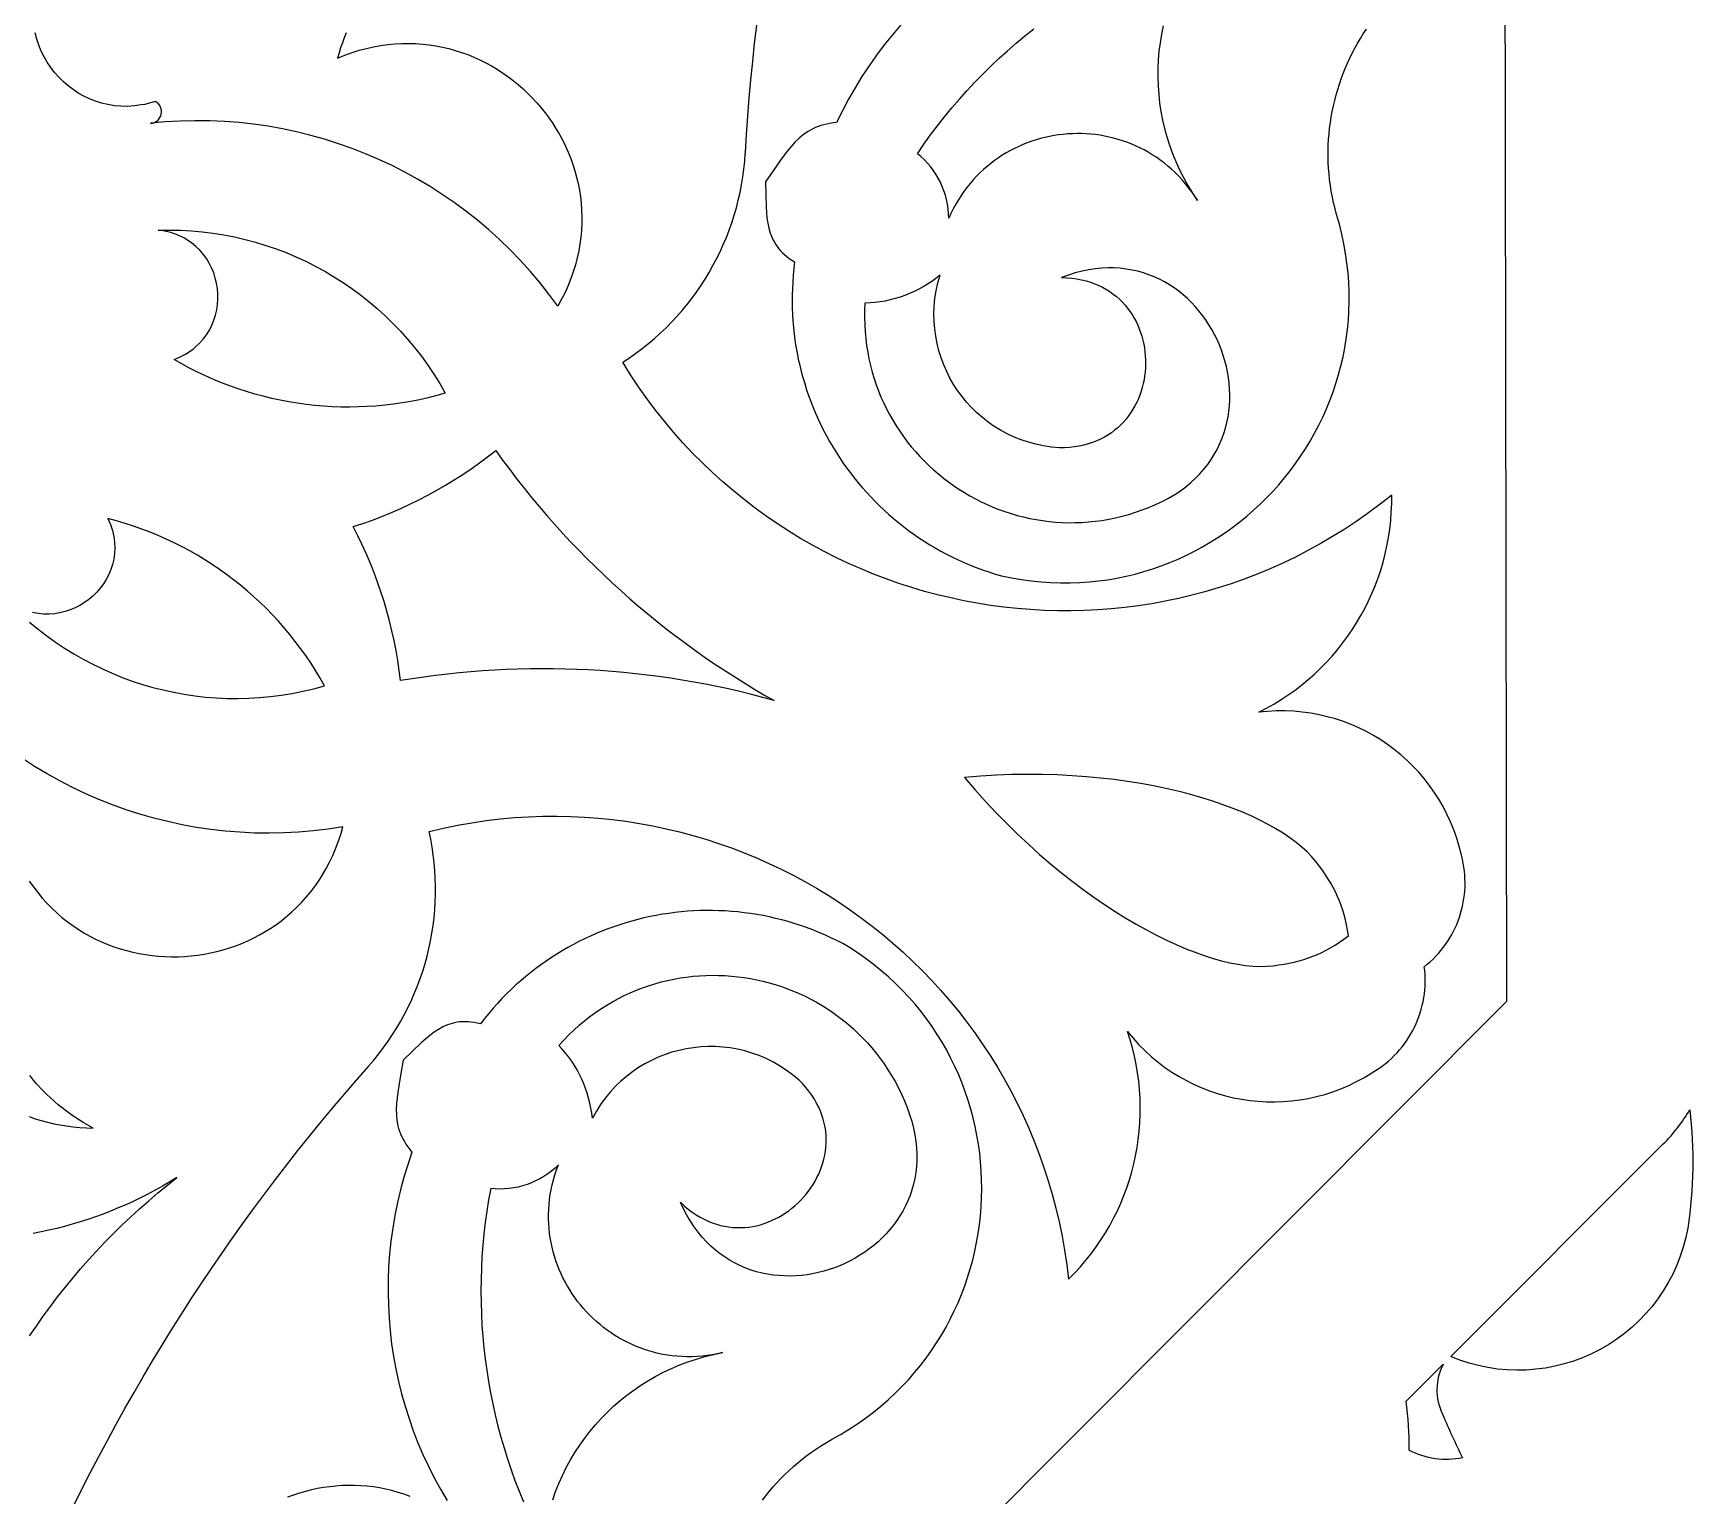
# Model space of a CAD drawing. Extents: x -625 to 625, y -425 to 425.
# Drawn here: x 48.3 to 144.6, y -83.8 to 1 of the extents above; entities that cross this region are included whole.
import ezdxf

# ---------------------------------------------------------------- set-up
doc = ezdxf.new("R2010")
doc.units = 0
doc.header["$MEASUREMENT"] = 0
doc.layers.add('LAYER_1', color=18, linetype='CONTINUOUS')

msp = doc.modelspace()

# ---------------------------------------------------------------- linework, layer by layer
at = {"layer": 'LAYER_1'}
for points in [[(133.706, 6.615), (133.81, -55.14), (90.229, -98.84)], [(66.485, 1.048), (66.372, 0.765), (66.266, 0.478), (66.166, 0.187), (66.074, -0.109), (65.989, -0.408), (66.408, -0.239), (66.827, -0.09), (67.245, 0.041), (67.661, 0.152), (68.076, 0.245), (68.489, 0.319), (68.9, 0.376), (69.308, 0.415), (69.713, 0.437), (70.116, 0.443), (70.514, 0.432), (70.909, 0.404), (71.3, 0.361), (71.687, 0.303), (72.069, 0.229), (72.446, 0.14), (72.817, 0.038), (73.184, -0.079), (73.544, -0.21), (73.898, -0.354), (74.245, -0.512), (74.586, -0.681), (74.92, -0.864), (75.246, -1.058), (75.565, -1.264), (75.876, -1.482), (76.178, -1.71), (76.472, -1.949), (76.757, -2.199), (77.033, -2.458), (77.299, -2.727), (77.555, -3.006), (77.801, -3.293), (78.037, -3.589), (78.262, -3.894), (78.477, -4.206), (78.679, -4.526), (78.871, -4.853), (79.05, -5.187), (79.217, -5.528), (79.371, -5.875), (79.513, -6.228), (79.642, -6.587), (79.757, -6.95), (79.858, -7.319), (79.945, -7.692), (80.018, -8.069), (80.077, -8.451), (80.12, -8.835), (80.148, -9.223), (80.161, -9.614), (80.157, -10.007), (80.138, -10.403), (80.102, -10.8), (80.049, -11.199), (79.98, -11.599), (79.892, -12), (79.788, -12.401), (79.665, -12.802), (79.524, -13.203), (79.364, -13.603), (79.186, -14.003), (78.988, -14.401), (78.77, -14.798), (78.255, -14.101), (77.719, -13.425), (77.162, -12.769), (76.586, -12.135), (75.991, -11.523), (75.378, -10.932), (74.748, -10.364), (74.1, -9.818), (73.436, -9.295), (72.757, -8.794), (72.062, -8.318), (71.354, -7.864), (70.631, -7.435), (69.895, -7.03), (69.147, -6.649), (68.386, -6.293), (67.615, -5.962), (66.833, -5.656), (66.041, -5.376), (65.24, -5.122), (64.43, -4.894), (63.612, -4.692), (62.786, -4.517), (61.954, -4.369), (61.116, -4.249), (60.272, -4.156), (59.423, -4.091), (58.57, -4.054), (57.714, -4.045), (56.854, -4.065), (55.993, -4.114), (55.129, -4.193), (55.253, -4.178), (55.365, -4.145), (55.464, -4.094), (55.551, -4.029), (55.624, -3.952), (55.683, -3.865), (55.728, -3.77), (55.758, -3.669), (55.773, -3.565), (55.772, -3.459), (55.755, -3.355), (55.72, -3.255), (55.669, -3.159), (55.599, -3.072), (55.512, -2.995), (55.405, -2.93), (55.203, -2.993), (55.001, -3.047), (54.799, -3.094), (54.599, -3.132), (54.201, -3.186), (53.807, -3.21), (53.419, -3.204), (53.038, -3.171), (52.665, -3.11), (52.3, -3.023), (51.945, -2.911), (51.6, -2.775), (51.268, -2.617), (50.947, -2.436), (50.641, -2.235), (50.349, -2.014), (50.073, -1.774), (49.813, -1.517), (49.571, -1.243), (49.347, -0.953), (49.143, -0.649), (48.96, -0.331), (48.798, -0.001), (48.659, 0.34), (48.543, 0.692), (48.452, 1.053)], [(50.687, -84.377), (51.16, -83.426), (51.642, -82.48), (52.132, -81.539), (52.631, -80.602), (53.139, -79.67), (53.655, -78.743), (54.179, -77.822), (54.712, -76.905), (55.253, -75.993), (55.803, -75.086), (56.361, -74.185), (56.927, -73.288), (57.501, -72.397), (58.084, -71.511), (58.675, -70.631), (59.274, -69.756), (59.881, -68.887), (60.496, -68.023), (61.119, -67.165), (61.75, -66.312), (62.389, -65.466), (63.036, -64.625), (63.691, -63.79), (64.353, -62.96), (65.024, -62.137), (65.702, -61.32), (66.388, -60.509), (67.082, -59.704), (67.783, -58.905), (67.789, -58.892), (68.092, -58.54), (68.383, -58.18), (68.662, -57.813), (68.929, -57.439), (69.184, -57.058), (69.428, -56.67), (69.659, -56.277), (69.878, -55.877), (70.085, -55.472), (70.279, -55.062), (70.461, -54.646), (70.631, -54.226), (70.788, -53.801), (70.933, -53.372), (71.065, -52.939), (71.184, -52.503), (71.29, -52.063), (71.384, -51.621), (71.465, -51.175), (71.532, -50.728), (71.586, -50.278), (71.628, -49.826), (71.655, -49.373), (71.67, -48.918), (71.671, -48.462), (71.659, -48.006), (71.633, -47.549), (71.594, -47.092), (71.54, -46.636), (71.473, -46.18), (71.392, -45.724), (71.298, -45.27), (72.126, -45.078), (72.955, -44.91), (73.782, -44.767), (74.608, -44.646), (75.432, -44.549), (76.254, -44.475), (77.073, -44.424), (77.89, -44.396), (78.704, -44.389), (79.514, -44.405), (80.32, -44.443), (81.123, -44.502), (81.92, -44.583), (82.713, -44.684), (83.501, -44.807), (84.283, -44.95), (85.059, -45.114), (85.829, -45.297), (86.592, -45.501), (87.348, -45.724), (88.097, -45.967), (88.838, -46.228), (89.571, -46.509), (90.296, -46.808), (91.012, -47.126), (91.719, -47.461), (92.417, -47.815), (93.105, -48.186), (93.782, -48.575), (94.45, -48.981), (95.106, -49.404), (95.751, -49.844), (96.385, -50.299), (97.007, -50.772), (97.616, -51.26), (98.213, -51.764), (98.797, -52.283), (99.368, -52.818), (99.925, -53.367), (100.468, -53.931), (100.997, -54.51), (101.511, -55.103), (102.011, -55.71), (102.494, -56.33), (102.962, -56.965), (103.414, -57.612), (103.85, -58.272), (104.269, -58.946), (104.67, -59.631), (105.055, -60.329), (105.421, -61.039), (105.769, -61.761), (106.099, -62.494), (106.41, -63.239), (106.701, -63.995), (106.973, -64.761), (107.225, -65.538), (107.457, -66.326), (107.668, -67.123), (107.858, -67.93), (108.027, -68.747), (108.174, -69.573), (108.299, -70.408), (108.402, -71.252), (108.752, -70.897), (109.088, -70.531), (109.409, -70.155), (109.715, -69.77), (110.006, -69.375), (110.281, -68.972), (110.542, -68.561), (110.787, -68.141), (111.017, -67.715), (111.232, -67.281), (111.431, -66.841), (111.614, -66.395), (111.781, -65.943), (111.933, -65.486), (112.068, -65.025), (112.187, -64.559), (112.29, -64.089), (112.377, -63.616), (112.447, -63.14), (112.501, -62.661), (112.538, -62.18), (112.558, -61.698), (112.561, -61.214), (112.548, -60.73), (112.517, -60.245), (112.469, -59.761), (112.404, -59.277), (112.321, -58.794), (112.221, -58.312), (112.104, -57.832), (111.969, -57.355), (111.815, -56.88), (112.143, -57.276), (112.485, -57.652), (112.843, -58.009), (113.213, -58.346), (113.597, -58.663), (113.993, -58.961), (114.4, -59.238), (114.817, -59.496), (115.245, -59.732), (115.681, -59.949), (116.126, -60.145), (116.578, -60.32), (117.037, -60.475), (117.502, -60.608), (117.972, -60.72), (118.446, -60.811), (118.924, -60.881), (119.405, -60.929), (119.888, -60.956), (120.372, -60.961), (120.857, -60.944), (121.342, -60.905), (121.825, -60.844), (122.307, -60.761), (122.786, -60.655), (123.262, -60.526), (123.734, -60.375), (124.2, -60.202), (124.662, -60.005), (125.116, -59.785), (125.564, -59.542), (126.003, -59.276), (126.208, -59.152), (126.406, -59.022), (126.598, -58.886), (126.783, -58.743), (126.962, -58.594), (127.134, -58.44), (127.299, -58.28), (127.457, -58.114), (127.609, -57.943), (127.753, -57.768), (127.891, -57.588), (128.022, -57.403), (128.145, -57.214), (128.261, -57.021), (128.37, -56.824), (128.472, -56.624), (128.566, -56.421), (128.653, -56.214), (128.732, -56.004), (128.803, -55.792), (128.867, -55.578), (128.923, -55.361), (128.971, -55.142), (129.011, -54.922), (129.043, -54.7), (129.067, -54.476), (129.083, -54.252), (129.091, -54.027), (129.09, -53.801), (129.081, -53.575), (129.064, -53.348), (129.038, -53.122), (129.214, -52.979), (129.384, -52.831), (129.548, -52.677), (129.705, -52.517), (129.857, -52.352), (130.002, -52.182), (130.14, -52.007), (130.272, -51.828), (130.398, -51.644), (130.516, -51.456), (130.628, -51.263), (130.732, -51.067), (130.83, -50.867), (130.92, -50.664), (131.003, -50.457), (131.078, -50.248), (131.146, -50.035), (131.207, -49.82), (131.259, -49.603), (131.304, -49.383), (131.341, -49.162), (131.369, -48.938), (131.39, -48.713), (131.402, -48.487), (131.406, -48.259), (131.401, -48.031), (131.388, -47.802), (131.366, -47.572), (131.335, -47.342), (131.296, -47.111), (131.247, -46.881), (131.19, -46.651), (131.066, -46.153), (130.919, -45.665), (130.752, -45.189), (130.564, -44.724), (130.355, -44.272), (130.127, -43.833), (129.88, -43.407), (129.615, -42.994), (129.332, -42.596), (129.032, -42.212), (128.716, -41.843), (128.384, -41.489), (128.038, -41.152), (127.676, -40.831), (127.301, -40.526), (126.913, -40.239), (126.513, -39.969), (126.1, -39.718), (125.677, -39.485), (125.243, -39.272), (124.798, -39.078), (124.345, -38.903), (123.883, -38.749), (123.413, -38.617), (122.936, -38.505), (122.451, -38.415), (121.961, -38.347), (121.466, -38.302), (120.965, -38.28), (120.46, -38.282), (119.952, -38.308), (119.441, -38.358), (119.884, -38.129), (120.317, -37.885), (120.738, -37.628), (121.149, -37.357), (121.548, -37.072), (121.935, -36.774), (122.31, -36.464), (122.674, -36.142), (123.025, -35.808), (123.363, -35.463), (123.689, -35.106), (124.001, -34.739), (124.3, -34.362), (124.586, -33.974), (124.858, -33.578), (125.116, -33.172), (125.36, -32.757), (125.589, -32.335), (125.804, -31.904), (126.004, -31.465), (126.188, -31.02), (126.357, -30.568), (126.511, -30.109), (126.649, -29.644), (126.77, -29.174), (126.875, -28.698), (126.964, -28.218), (127.035, -27.733), (127.09, -27.244), (127.127, -26.752), (127.147, -26.256), (127.149, -25.757), (126.482, -26.283), (125.804, -26.788), (125.118, -27.27), (124.423, -27.731), (123.719, -28.17), (123.007, -28.587), (122.288, -28.982), (121.562, -29.356), (120.829, -29.708), (120.089, -30.039), (119.344, -30.348), (118.594, -30.636), (117.838, -30.903), (117.078, -31.149), (116.314, -31.374), (115.546, -31.577), (114.775, -31.76), (114, -31.922), (113.224, -32.063), (112.445, -32.183), (111.664, -32.282), (110.883, -32.361), (110.1, -32.42), (109.317, -32.458), (108.535, -32.476), (107.752, -32.473), (106.971, -32.45), (106.191, -32.407), (105.412, -32.344), (104.636, -32.261), (103.863, -32.159), (103.092, -32.036), (102.325, -31.893), (101.561, -31.731), (100.802, -31.549), (100.048, -31.347), (99.298, -31.126), (98.554, -30.886), (97.816, -30.626), (97.085, -30.347), (96.36, -30.049), (95.642, -29.732), (94.932, -29.395), (94.23, -29.04), (93.537, -28.666), (92.852, -28.272), (92.177, -27.861), (91.512, -27.43), (90.856, -26.981), (90.211, -26.513), (89.578, -26.027), (88.955, -25.522), (88.345, -24.999), (87.746, -24.458), (87.161, -23.899), (86.588, -23.321), (86.029, -22.725), (85.484, -22.112), (84.953, -21.48), (84.437, -20.831), (83.937, -20.164), (83.451, -19.48), (82.982, -18.777), (82.53, -18.058), (82.917, -17.802), (83.295, -17.536), (83.664, -17.259), (84.024, -16.973), (84.374, -16.677), (84.714, -16.371), (85.045, -16.056), (85.365, -15.732), (85.675, -15.399), (85.975, -15.057), (86.264, -14.708), (86.542, -14.35), (86.81, -13.985), (87.067, -13.613), (87.312, -13.233), (87.547, -12.846), (87.77, -12.452), (87.981, -12.052), (88.181, -11.646), (88.369, -11.234), (88.545, -10.816), (88.708, -10.393), (88.86, -9.965), (88.998, -9.532), (89.125, -9.094), (89.238, -8.652), (89.339, -8.206), (89.426, -7.756), (89.5, -7.302), (89.561, -6.845), (89.609, -6.385), (89.642, -5.922), (89.647, -5.908), (89.713, -4.848), (89.788, -3.788), (89.873, -2.729), (89.968, -1.672), (90.073, -0.616), (90.188, 0.439), (90.312, 1.493)], [(98.669, 1.515), (98.181, 0.947), (97.71, 0.363), (97.258, -0.237), (96.823, -0.853), (96.408, -1.484), (96.011, -2.13), (95.635, -2.79), (95.278, -3.465), (94.943, -4.154), (94.744, -4.174), (94.554, -4.201), (94.372, -4.236), (94.197, -4.278), (94.029, -4.327), (93.868, -4.383), (93.713, -4.446), (93.564, -4.515), (93.421, -4.59), (93.283, -4.672), (93.021, -4.853), (92.776, -5.055), (92.543, -5.277), (92.322, -5.518), (92.108, -5.776), (91.898, -6.049), (91.69, -6.335), (91.268, -6.943), (90.816, -7.584), (90.831, -8.335), (90.852, -9.034), (90.872, -9.365), (90.903, -9.683), (90.948, -9.989), (91.01, -10.284), (91.092, -10.566), (91.198, -10.838), (91.261, -10.969), (91.331, -11.098), (91.408, -11.223), (91.493, -11.347), (91.587, -11.467), (91.689, -11.585), (91.8, -11.7), (91.921, -11.812), (92.051, -11.922), (92.192, -12.029), (92.344, -12.134), (92.506, -12.236), (92.46, -12.62), (92.422, -13.004), (92.394, -13.387), (92.374, -13.769), (92.363, -14.15), (92.361, -14.529), (92.368, -14.907), (92.383, -15.284), (92.406, -15.659), (92.438, -16.032), (92.478, -16.404), (92.527, -16.774), (92.583, -17.141), (92.648, -17.507), (92.721, -17.87), (92.801, -18.231), (92.89, -18.589), (92.986, -18.944), (93.09, -19.297), (93.202, -19.647), (93.321, -19.994), (93.447, -20.338), (93.582, -20.679), (93.723, -21.016), (93.872, -21.35), (94.027, -21.68), (94.19, -22.007), (94.36, -22.33), (94.537, -22.649), (94.721, -22.964), (94.911, -23.275), (95.108, -23.581), (95.312, -23.883), (95.523, -24.181), (95.74, -24.474), (95.963, -24.762), (96.193, -25.046), (96.429, -25.325), (96.671, -25.598), (96.919, -25.866), (97.173, -26.129), (97.433, -26.387), (97.699, -26.639), (97.971, -26.885), (98.249, -27.126), (98.532, -27.361), (98.82, -27.59), (99.115, -27.812), (99.414, -28.029), (99.719, -28.239), (100.03, -28.442), (100.345, -28.639), (100.666, -28.83), (100.991, -29.013), (101.322, -29.19), (101.657, -29.36), (101.997, -29.522), (102.342, -29.677), (102.692, -29.825), (103.046, -29.965), (103.404, -30.098), (103.768, -30.223), (104.135, -30.34), (104.507, -30.449), (105.085, -30.567), (105.661, -30.665), (106.234, -30.743), (106.804, -30.801), (107.37, -30.839), (107.932, -30.857), (108.491, -30.856), (109.044, -30.837), (109.594, -30.799), (110.138, -30.743), (110.676, -30.669), (111.21, -30.577), (111.737, -30.468), (112.258, -30.342), (112.773, -30.2), (113.281, -30.041), (113.781, -29.867), (114.275, -29.677), (114.761, -29.471), (115.239, -29.25), (115.708, -29.015), (116.169, -28.765), (116.622, -28.502), (117.065, -28.224), (117.499, -27.933), (117.923, -27.629), (118.337, -27.312), (118.741, -26.983), (119.134, -26.642), (119.516, -26.288), (119.887, -25.923), (120.247, -25.547), (120.595, -25.16), (120.931, -24.763), (121.254, -24.355), (121.565, -23.937), (121.863, -23.51), (122.148, -23.073), (122.419, -22.627), (122.677, -22.173), (122.92, -21.71), (123.149, -21.239), (123.363, -20.76), (123.563, -20.274), (123.747, -19.781), (123.915, -19.281), (124.068, -18.775), (124.204, -18.262), (124.324, -17.744), (124.427, -17.22), (124.513, -16.691), (124.582, -16.157), (124.633, -15.618), (124.667, -15.076), (124.682, -14.529), (124.678, -13.978), (124.656, -13.425), (124.615, -12.868), (124.554, -12.309), (124.474, -11.747), (124.373, -11.183), (124.253, -10.617), (124.112, -10.051), (123.95, -9.483), (123.859, -9.148), (123.778, -8.812), (123.706, -8.476), (123.644, -8.14), (123.59, -7.804), (123.546, -7.468), (123.511, -7.133), (123.485, -6.798), (123.468, -6.463), (123.46, -6.129), (123.461, -5.796), (123.47, -5.464), (123.487, -5.134), (123.513, -4.804), (123.548, -4.477), (123.591, -4.15), (123.641, -3.826), (123.701, -3.504), (123.768, -3.183), (123.843, -2.865), (123.926, -2.549), (124.016, -2.236), (124.115, -1.926), (124.221, -1.618), (124.334, -1.314), (124.455, -1.012), (124.583, -0.714), (124.719, -0.419), (124.862, -0.128), (125.011, 0.159), (125.168, 0.443), (125.332, 0.722), (125.502, 0.997), (125.68, 1.268)], [(113.892, 1.465), (113.791, 0.974), (113.709, 0.479), (113.647, -0.018), (113.604, -0.517), (113.581, -1.017), (113.578, -1.518), (113.594, -2.018), (113.629, -2.518), (113.684, -3.017), (113.759, -3.513), (113.854, -4.007), (113.968, -4.498), (114.101, -4.986), (114.255, -5.468), (114.428, -5.947), (114.621, -6.419), (114.834, -6.885), (115.066, -7.345), (115.318, -7.797), (115.59, -8.242), (115.882, -8.678), (115.717, -8.419), (115.544, -8.169), (115.365, -7.928), (115.18, -7.696), (114.988, -7.473), (114.79, -7.26), (114.587, -7.055), (114.378, -6.859), (114.164, -6.672), (113.945, -6.494), (113.721, -6.326), (113.493, -6.166), (113.26, -6.014), (113.024, -5.872), (112.783, -5.739), (112.539, -5.614), (112.292, -5.499), (112.042, -5.392), (111.789, -5.294), (111.533, -5.204), (111.275, -5.124), (111.015, -5.052), (110.754, -4.989), (110.49, -4.935), (110.226, -4.889), (109.96, -4.852), (109.693, -4.823), (109.426, -4.804), (109.158, -4.793), (108.891, -4.79), (108.623, -4.796), (108.356, -4.811), (108.089, -4.834), (107.823, -4.866), (107.558, -4.906), (107.295, -4.955), (107.033, -5.012), (106.773, -5.078), (106.515, -5.152), (106.26, -5.234), (106.007, -5.325), (105.756, -5.425), (105.509, -5.533), (105.265, -5.649), (105.025, -5.773), (104.788, -5.906), (104.556, -6.047), (104.327, -6.197), (104.103, -6.354), (103.884, -6.52), (103.67, -6.694), (103.461, -6.877), (103.258, -7.067), (103.06, -7.266), (102.868, -7.473), (102.682, -7.688), (102.503, -7.912), (102.331, -8.143), (102.165, -8.382), (102.007, -8.63), (101.856, -8.886), (101.713, -9.149), (101.577, -9.421), (101.45, -9.701), (101.442, -9.428), (101.418, -9.157), (101.379, -8.888), (101.325, -8.623), (101.256, -8.362), (101.173, -8.105), (101.076, -7.854), (100.965, -7.609), (100.841, -7.371), (100.704, -7.141), (100.554, -6.918), (100.392, -6.705), (100.219, -6.502), (100.034, -6.31), (99.837, -6.128), (99.63, -5.959), (100.009, -5.408), (100.399, -4.867), (100.8, -4.335), (101.211, -3.812), (101.632, -3.299), (102.064, -2.795), (102.505, -2.301), (102.957, -1.816), (103.418, -1.342), (103.889, -0.878), (104.369, -0.424), (104.858, 0.019), (105.356, 0.453), (105.863, 0.875), (106.378, 1.287)], [(48.123, -33.125), (48.613, -33.531), (49.114, -33.919), (49.627, -34.288), (50.151, -34.638), (50.685, -34.97), (51.23, -35.282), (51.783, -35.574), (52.345, -35.847), (52.916, -36.101), (53.494, -36.335), (54.079, -36.549), (54.671, -36.742), (55.269, -36.916), (55.873, -37.069), (56.482, -37.202), (57.095, -37.314), (57.712, -37.405), (58.332, -37.476), (58.955, -37.525), (59.581, -37.553), (60.208, -37.56), (60.837, -37.545), (61.466, -37.508), (62.096, -37.45), (62.725, -37.369), (63.353, -37.267), (63.979, -37.142), (64.604, -36.995), (65.226, -36.825), (64.971, -36.376), (64.705, -35.935), (64.428, -35.502), (64.141, -35.077), (63.844, -34.661), (63.536, -34.253), (63.219, -33.854), (62.892, -33.463), (62.556, -33.081), (62.21, -32.709), (61.856, -32.346), (61.492, -31.992), (61.12, -31.648), (60.739, -31.313), (60.35, -30.988), (59.953, -30.674), (59.549, -30.369), (59.136, -30.075), (58.716, -29.791), (58.289, -29.518), (57.855, -29.256), (57.413, -29.005), (56.966, -28.764), (56.511, -28.535), (56.051, -28.318), (55.584, -28.112), (55.111, -27.917), (54.633, -27.735), (54.149, -27.564), (53.66, -27.406), (53.166, -27.26), (52.667, -27.127), (52.744, -27.301), (52.813, -27.474), (52.872, -27.647), (52.923, -27.82), (52.966, -27.991), (53, -28.162), (53.026, -28.331), (53.045, -28.499), (53.058, -28.832), (53.042, -29.157), (52.998, -29.476), (52.927, -29.785), (52.83, -30.085), (52.709, -30.374), (52.566, -30.65), (52.401, -30.914), (52.216, -31.164), (52.013, -31.399), (51.792, -31.617), (51.556, -31.818), (51.305, -32), (51.04, -32.164), (50.764, -32.306), (50.478, -32.427), (50.183, -32.525), (49.88, -32.599), (49.57, -32.649), (49.256, -32.672), (48.939, -32.669), (48.619, -32.637), (48.298, -32.576)], [(48.098, -48.151), (48.338, -48.495), (48.59, -48.825), (48.852, -49.14), (49.124, -49.441), (49.406, -49.729), (49.697, -50.002), (49.996, -50.261), (50.304, -50.506), (50.62, -50.737), (50.943, -50.953), (51.273, -51.156), (51.609, -51.345), (51.952, -51.52), (52.3, -51.681), (52.653, -51.829), (53.01, -51.962), (53.372, -52.082), (53.738, -52.188), (54.106, -52.28), (54.478, -52.358), (54.852, -52.423), (55.227, -52.474), (55.605, -52.511), (55.983, -52.535), (56.362, -52.545), (56.74, -52.542), (57.119, -52.525), (57.496, -52.495), (57.872, -52.451), (58.247, -52.393), (58.619, -52.323), (58.989, -52.239), (59.355, -52.141), (59.718, -52.031), (60.077, -51.906), (60.431, -51.769), (60.781, -51.619), (61.125, -51.455), (61.463, -51.278), (61.795, -51.088), (62.12, -50.885), (62.438, -50.668), (62.748, -50.439), (63.05, -50.197), (63.344, -49.941), (63.628, -49.673), (63.903, -49.391), (64.168, -49.097), (64.423, -48.79), (64.667, -48.47), (64.899, -48.137), (65.12, -47.791), (65.328, -47.433), (65.524, -47.062), (65.707, -46.678), (65.876, -46.281), (66.031, -45.872), (66.171, -45.45), (66.297, -45.015), (65.439, -45.146), (64.581, -45.248), (63.724, -45.321), (62.868, -45.365), (62.014, -45.38), (61.163, -45.367), (60.314, -45.326), (59.47, -45.257), (58.629, -45.161), (57.794, -45.037), (56.965, -44.885), (56.142, -44.707), (55.326, -44.503), (54.518, -44.272), (53.719, -44.014), (52.928, -43.731), (52.147, -43.423), (51.376, -43.088), (50.616, -42.729), (49.868, -42.345), (49.132, -41.936), (48.41, -41.502), (47.7, -41.045)], [(90.64, -84.073), (90.839, -83.812), (91.046, -83.555), (91.26, -83.303), (91.48, -83.056), (91.708, -82.814), (91.942, -82.578), (92.184, -82.347), (92.432, -82.121), (92.686, -81.902), (92.948, -81.688), (93.216, -81.481), (93.491, -81.28), (93.772, -81.086), (94.06, -80.898), (94.354, -80.717), (94.654, -80.543), (95.17, -80.255), (95.67, -79.952), (96.154, -79.636), (96.623, -79.306), (97.076, -78.965), (97.514, -78.61), (97.936, -78.245), (98.342, -77.867), (98.732, -77.479), (99.107, -77.081), (99.467, -76.672), (99.81, -76.254), (100.138, -75.827), (100.45, -75.39), (100.746, -74.946), (101.026, -74.494), (101.291, -74.034), (101.54, -73.567), (101.772, -73.094), (101.99, -72.614), (102.191, -72.129), (102.376, -71.638), (102.546, -71.143), (102.699, -70.643), (102.837, -70.139), (102.959, -69.632), (103.065, -69.121), (103.155, -68.608), (103.228, -68.093), (103.286, -67.575), (103.328, -67.056), (103.354, -66.537), (103.364, -66.016), (103.358, -65.496), (103.336, -64.976), (103.297, -64.456), (103.243, -63.938), (103.172, -63.422), (103.086, -62.907), (102.983, -62.395), (102.864, -61.886), (102.729, -61.38), (102.577, -60.878), (102.41, -60.38), (102.226, -59.887), (102.026, -59.398), (101.81, -58.916), (101.578, -58.439), (101.329, -57.968), (101.064, -57.505), (100.783, -57.048), (100.485, -56.599), (100.171, -56.159), (99.841, -55.726), (99.494, -55.303), (99.131, -54.889), (98.752, -54.485), (98.356, -54.091), (97.944, -53.708), (97.515, -53.336), (97.07, -52.975), (96.609, -52.626), (96.131, -52.29), (95.636, -51.967), (95.296, -51.782), (94.952, -51.606), (94.606, -51.439), (94.258, -51.28), (93.908, -51.13), (93.556, -50.989), (93.202, -50.856), (92.846, -50.731), (92.488, -50.615), (92.129, -50.507), (91.768, -50.408), (91.406, -50.317), (91.044, -50.235), (90.68, -50.161), (90.315, -50.095), (89.95, -50.037), (89.584, -49.988), (89.218, -49.946), (88.851, -49.913), (88.484, -49.889), (88.118, -49.872), (87.751, -49.863), (87.385, -49.863), (87.019, -49.87), (86.653, -49.886), (86.289, -49.909), (85.925, -49.94), (85.562, -49.98), (85.2, -50.027), (84.839, -50.082), (84.48, -50.145), (84.122, -50.216), (83.766, -50.294), (83.412, -50.38), (83.059, -50.474), (82.709, -50.576), (82.36, -50.685), (82.014, -50.802), (81.671, -50.927), (81.33, -51.059), (80.991, -51.199), (80.656, -51.346), (80.324, -51.501), (79.994, -51.663), (79.668, -51.833), (79.346, -52.01), (79.027, -52.194), (78.711, -52.386), (78.4, -52.585), (78.092, -52.791), (77.788, -53.005), (77.489, -53.226), (77.194, -53.454), (76.903, -53.689), (76.617, -53.932), (76.336, -54.181), (76.06, -54.438), (75.789, -54.702), (75.523, -54.972), (75.262, -55.25), (75.007, -55.535), (74.757, -55.827), (74.513, -56.125), (74.275, -56.431), (74.087, -56.389), (73.906, -56.356), (73.73, -56.333), (73.56, -56.319), (73.395, -56.314), (73.235, -56.317), (73.08, -56.329), (72.929, -56.348), (72.781, -56.375), (72.638, -56.41), (72.36, -56.501), (72.094, -56.619), (71.836, -56.761), (71.584, -56.927), (71.336, -57.112), (71.09, -57.316), (70.842, -57.537), (70.335, -58.018), (69.795, -58.54), (69.663, -59.314), (69.535, -60.042), (69.48, -60.392), (69.437, -60.733), (69.407, -61.067), (69.394, -61.394), (69.402, -61.715), (69.434, -62.032), (69.493, -62.345), (69.533, -62.5), (69.582, -62.654), (69.638, -62.808), (69.704, -62.962), (69.779, -63.115), (69.863, -63.268), (69.958, -63.422), (70.063, -63.575), (70.179, -63.728), (70.306, -63.882), (70.058, -64.607), (69.835, -65.337), (69.637, -66.071), (69.462, -66.809), (69.312, -67.549), (69.187, -68.292), (69.085, -69.037), (69.007, -69.783), (68.953, -70.529), (68.923, -71.276), (68.917, -72.022), (68.934, -72.768), (68.974, -73.511), (69.038, -74.253), (69.126, -74.991), (69.236, -75.727), (69.37, -76.459), (69.527, -77.186), (69.706, -77.908), (69.909, -78.625), (70.134, -79.335), (70.382, -80.039), (70.652, -80.736), (70.945, -81.425), (71.26, -82.106), (71.598, -82.777), (71.957, -83.44), (72.339, -84.092)], [(48.094, -61.821), (48.442, -61.939), (48.795, -62.046), (49.154, -62.143), (49.519, -62.228), (49.889, -62.301), (50.264, -62.363), (50.644, -62.412), (51.029, -62.449), (51.418, -62.473), (51.812, -62.485), (51.539, -62.336), (51.272, -62.181), (51.01, -62.02), (50.753, -61.853), (50.502, -61.68), (50.257, -61.502), (50.018, -61.318), (49.784, -61.129), (49.556, -60.935), (49.334, -60.736), (49.118, -60.532), (48.907, -60.323), (48.505, -59.892), (48.126, -59.443)], [(48.12, -74.544), (48.512, -73.966), (48.914, -73.396), (49.326, -72.833), (49.748, -72.277), (50.18, -71.729), (50.623, -71.188), (51.075, -70.656), (51.536, -70.131), (52.008, -69.615), (52.489, -69.107), (52.979, -68.607), (53.479, -68.116), (53.988, -67.634), (54.506, -67.161), (55.033, -66.697), (55.569, -66.241), (56.113, -65.795), (56.667, -65.359), (56.252, -65.611), (55.835, -65.854), (55.413, -66.087), (54.989, -66.312), (54.561, -66.527), (54.131, -66.734), (53.697, -66.931), (53.262, -67.119), (52.823, -67.298), (52.382, -67.469), (51.939, -67.63), (51.493, -67.782), (51.046, -67.925), (50.597, -68.059), (50.146, -68.184), (49.693, -68.3), (49.239, -68.408), (48.783, -68.506), (48.326, -68.595)], [(78.469, -84.047), (78.639, -83.566), (78.828, -83.094), (79.036, -82.631), (79.26, -82.179), (79.502, -81.737), (79.761, -81.305), (80.036, -80.885), (80.327, -80.476), (80.633, -80.079), (80.955, -79.695), (81.291, -79.324), (81.641, -78.967), (82.006, -78.623), (82.383, -78.293), (82.774, -77.979), (83.177, -77.679), (83.593, -77.395), (84.02, -77.127), (84.458, -76.876), (84.908, -76.641), (85.368, -76.424), (85.838, -76.225), (86.318, -76.044), (86.807, -75.882), (87.305, -75.738), (87.811, -75.615), (88.326, -75.511), (88.026, -75.578), (87.727, -75.634), (87.43, -75.679), (87.135, -75.713), (86.842, -75.736), (86.551, -75.748), (86.262, -75.75), (85.976, -75.742), (85.692, -75.723), (85.411, -75.695), (85.133, -75.657), (84.858, -75.61), (84.587, -75.553), (84.318, -75.487), (84.054, -75.412), (83.793, -75.329), (83.536, -75.237), (83.283, -75.136), (83.034, -75.027), (82.79, -74.911), (82.55, -74.786), (82.315, -74.654), (82.084, -74.514), (81.859, -74.367), (81.639, -74.213), (81.424, -74.052), (81.215, -73.884), (81.011, -73.71), (80.813, -73.529), (80.621, -73.342), (80.436, -73.149), (80.256, -72.95), (80.083, -72.746), (79.917, -72.536), (79.758, -72.321), (79.605, -72.101), (79.46, -71.876), (79.321, -71.646), (79.19, -71.412), (79.067, -71.173), (78.952, -70.93), (78.844, -70.683), (78.745, -70.432), (78.653, -70.178), (78.571, -69.92), (78.496, -69.659), (78.431, -69.395), (78.374, -69.128), (78.326, -68.859), (78.287, -68.586), (78.258, -68.312), (78.239, -68.035), (78.229, -67.757), (78.228, -67.476), (78.238, -67.194), (78.258, -66.911), (78.288, -66.626), (78.329, -66.341), (78.38, -66.054), (78.443, -65.767), (78.516, -65.479), (78.6, -65.191), (78.695, -64.903), (78.802, -64.615), (78.604, -64.803), (78.396, -64.978), (78.179, -65.141), (77.954, -65.291), (77.721, -65.428), (77.481, -65.551), (77.234, -65.661), (76.983, -65.757), (76.727, -65.838), (76.467, -65.905), (76.204, -65.957), (75.939, -65.994), (75.673, -66.016), (75.405, -66.022), (75.138, -66.013), (74.872, -65.987), (74.753, -66.644), (74.648, -67.303), (74.557, -67.963), (74.48, -68.624), (74.417, -69.285), (74.368, -69.947), (74.333, -70.609), (74.312, -71.27), (74.305, -71.932), (74.312, -72.593), (74.333, -73.253), (74.367, -73.912), (74.415, -74.571), (74.477, -75.227), (74.553, -75.883), (74.642, -76.536), (74.745, -77.188), (74.862, -77.837), (74.992, -78.484), (75.136, -79.128), (75.293, -79.769), (75.464, -80.407), (75.648, -81.042), (75.845, -81.674), (76.056, -82.301), (76.281, -82.925), (76.518, -83.544), (76.769, -84.16)], [(70.209, -83.857), (69.857, -83.729), (69.502, -83.616), (69.145, -83.517), (68.787, -83.432), (68.426, -83.362), (68.065, -83.305), (67.702, -83.262), (67.34, -83.233), (66.977, -83.218), (66.615, -83.215), (66.253, -83.226), (65.892, -83.251), (65.533, -83.288), (65.176, -83.337), (64.821, -83.399), (64.469, -83.474), (64.119, -83.561), (63.773, -83.66), (63.431, -83.771), (63.093, -83.894)]]:
    msp.add_lwpolyline(points, dxfattribs=at)
for points in [[(56.499, -17.89), (56.677, -17.821), (56.848, -17.746), (57.012, -17.665), (57.17, -17.579), (57.321, -17.487), (57.465, -17.39), (57.603, -17.288), (57.735, -17.182), (57.979, -16.956), (58.197, -16.713), (58.39, -16.456), (58.557, -16.187), (58.7, -15.906), (58.818, -15.616), (58.911, -15.319), (58.98, -15.015), (59.025, -14.708), (59.046, -14.398), (59.044, -14.088), (59.018, -13.779), (58.968, -13.472), (58.896, -13.17), (58.801, -12.875), (58.683, -12.588), (58.543, -12.31), (58.38, -12.044), (58.196, -11.791), (57.989, -11.553), (57.762, -11.332), (57.513, -11.129), (57.242, -10.947), (57.099, -10.863), (56.951, -10.786), (56.798, -10.714), (56.639, -10.649), (56.475, -10.59), (56.307, -10.537), (56.133, -10.492), (55.954, -10.453), (55.77, -10.421), (55.581, -10.397), (56.226, -10.387), (56.867, -10.399), (57.505, -10.434), (58.138, -10.49), (58.767, -10.568), (59.391, -10.668), (60.009, -10.788), (60.622, -10.93), (61.227, -11.092), (61.826, -11.274), (62.417, -11.476), (63.001, -11.698), (63.575, -11.939), (64.141, -12.2), (64.697, -12.479), (65.244, -12.778), (65.78, -13.094), (66.305, -13.428), (66.819, -13.781), (67.32, -14.15), (67.81, -14.538), (68.286, -14.942), (68.75, -15.362), (69.199, -15.799), (69.634, -16.253), (70.055, -16.722), (70.46, -17.207), (70.849, -17.707), (71.223, -18.222), (71.579, -18.752), (71.918, -19.296), (72.24, -19.855), (71.742, -19.993), (71.243, -20.119), (70.742, -20.231), (70.239, -20.33), (69.734, -20.416), (69.229, -20.489), (68.722, -20.549), (68.215, -20.596), (67.708, -20.63), (67.2, -20.651), (66.693, -20.659), (66.186, -20.654), (65.679, -20.636), (65.174, -20.605), (64.669, -20.562), (64.166, -20.505), (63.664, -20.436), (63.164, -20.354), (62.667, -20.26), (62.171, -20.153), (61.678, -20.033), (61.188, -19.9), (60.702, -19.755), (60.218, -19.598), (59.738, -19.428), (59.262, -19.245), (58.79, -19.05), (58.322, -18.843), (57.859, -18.623), (57.401, -18.391), (56.947, -18.146)], [(107.865, -23.018), (107.4, -22.976), (106.945, -22.909), (106.501, -22.816), (106.068, -22.699), (105.647, -22.558), (105.238, -22.394), (104.842, -22.209), (104.46, -22.002), (104.092, -21.776), (103.739, -21.53), (103.402, -21.265), (103.08, -20.983), (102.775, -20.685), (102.487, -20.371), (102.218, -20.041), (101.966, -19.698), (101.734, -19.342), (101.521, -18.973), (101.329, -18.593), (101.157, -18.202), (101.007, -17.802), (100.879, -17.393), (100.774, -16.975), (100.691, -16.551), (100.633, -16.121), (100.599, -15.685), (100.591, -15.245), (100.608, -14.801), (100.651, -14.354), (100.721, -13.906), (100.818, -13.456), (100.944, -13.007), (100.709, -13.191), (100.468, -13.365), (100.221, -13.529), (99.967, -13.682), (99.708, -13.823), (99.443, -13.954), (99.174, -14.074), (98.9, -14.183), (98.621, -14.28), (98.339, -14.366), (98.054, -14.44), (97.765, -14.503), (97.473, -14.553), (97.179, -14.592), (96.883, -14.618), (96.585, -14.633), (96.567, -15.052), (96.563, -15.467), (96.573, -15.878), (96.596, -16.284), (96.633, -16.686), (96.682, -17.083), (96.745, -17.476), (96.82, -17.863), (96.907, -18.245), (97.006, -18.622), (97.117, -18.993), (97.239, -19.359), (97.373, -19.719), (97.518, -20.072), (97.673, -20.42), (97.839, -20.761), (98.016, -21.095), (98.202, -21.423), (98.399, -21.744), (98.604, -22.058), (98.82, -22.364), (99.044, -22.664), (99.277, -22.955), (99.519, -23.239), (99.769, -23.515), (100.027, -23.783), (100.294, -24.043), (100.567, -24.294), (100.849, -24.537), (101.137, -24.771), (101.432, -24.996), (101.734, -25.211), (102.042, -25.418), (102.357, -25.615), (102.677, -25.803), (103.003, -25.981), (103.334, -26.149), (103.671, -26.307), (104.013, -26.454), (104.359, -26.591), (104.71, -26.718), (105.065, -26.834), (105.424, -26.939), (105.787, -27.032), (106.153, -27.115), (106.522, -27.186), (106.895, -27.245), (107.27, -27.293), (107.647, -27.328), (108.027, -27.352), (108.409, -27.363), (108.793, -27.362), (109.178, -27.348), (109.565, -27.321), (109.952, -27.281), (110.341, -27.229), (110.73, -27.162), (111.119, -27.083), (111.509, -26.99), (111.898, -26.883), (112.286, -26.761), (112.675, -26.626), (113.062, -26.477), (113.448, -26.313), (113.838, -26.129), (114.208, -25.934), (114.559, -25.726), (114.889, -25.506), (115.2, -25.276), (115.492, -25.035), (115.765, -24.785), (116.019, -24.525), (116.255, -24.257), (116.473, -23.981), (116.672, -23.698), (116.854, -23.407), (117.019, -23.11), (117.166, -22.808), (117.296, -22.5), (117.409, -22.188), (117.506, -21.872), (117.587, -21.553), (117.652, -21.231), (117.701, -20.906), (117.734, -20.58), (117.753, -20.252), (117.756, -19.925), (117.744, -19.597), (117.718, -19.27), (117.678, -18.944), (117.623, -18.62), (117.555, -18.298), (117.474, -17.979), (117.379, -17.663), (117.271, -17.352), (117.15, -17.046), (117.016, -16.744), (116.871, -16.449), (116.713, -16.16), (116.543, -15.877), (116.362, -15.603), (116.17, -15.336), (115.966, -15.078), (115.752, -14.83), (115.527, -14.591), (115.292, -14.363), (115.046, -14.146), (114.791, -13.94), (114.526, -13.746), (114.252, -13.566), (113.969, -13.398), (113.676, -13.245), (113.376, -13.105), (113.067, -12.981), (112.749, -12.873), (112.424, -12.78), (112.091, -12.705), (111.751, -12.647), (111.404, -12.606), (111.05, -12.585), (110.689, -12.582), (110.322, -12.599), (109.948, -12.636), (109.569, -12.694), (109.184, -12.773), (108.793, -12.875), (108.398, -12.998), (107.997, -13.145), (108.301, -13.157), (108.595, -13.182), (108.879, -13.22), (109.153, -13.272), (109.417, -13.336), (109.672, -13.412), (109.916, -13.499), (110.151, -13.598), (110.376, -13.708), (110.592, -13.828), (110.797, -13.958), (110.993, -14.097), (111.179, -14.245), (111.355, -14.401), (111.522, -14.565), (111.679, -14.737), (111.826, -14.916), (111.963, -15.102), (112.091, -15.294), (112.209, -15.492), (112.317, -15.695), (112.415, -15.903), (112.504, -16.115), (112.583, -16.331), (112.653, -16.55), (112.712, -16.773), (112.762, -16.998), (112.803, -17.226), (112.833, -17.455), (112.854, -17.685), (112.866, -17.916), (112.868, -18.148), (112.86, -18.379), (112.842, -18.609), (112.815, -18.839), (112.778, -19.067), (112.732, -19.293), (112.676, -19.517), (112.61, -19.738), (112.535, -19.956), (112.45, -20.17), (112.356, -20.38), (112.252, -20.585), (112.138, -20.785), (112.015, -20.979), (111.882, -21.168), (111.74, -21.35), (111.588, -21.525), (111.427, -21.692), (111.256, -21.852), (111.075, -22.004), (110.885, -22.147), (110.686, -22.281), (110.477, -22.405), (110.259, -22.519), (110.031, -22.622), (109.793, -22.715), (109.546, -22.796), (109.29, -22.865), (109.024, -22.922), (108.748, -22.966), (108.463, -22.997), (108.169, -23.015)], [(66.898, -27.593), (67.459, -27.408), (68.014, -27.211), (68.565, -27.001), (69.11, -26.779), (69.65, -26.544), (70.184, -26.297), (70.712, -26.038), (71.234, -25.767), (71.749, -25.484), (72.258, -25.189), (72.76, -24.883), (73.256, -24.565), (73.744, -24.235), (74.224, -23.894), (74.697, -23.542), (75.162, -23.179), (75.565, -23.735), (75.974, -24.286), (76.391, -24.83), (76.815, -25.368), (77.247, -25.9), (77.685, -26.426), (78.131, -26.945), (78.583, -27.458), (79.042, -27.965), (79.508, -28.465), (79.981, -28.958), (80.46, -29.445), (80.946, -29.925), (81.438, -30.398), (81.937, -30.865), (82.442, -31.324), (82.953, -31.776), (83.47, -32.222), (83.994, -32.66), (84.524, -33.091), (85.059, -33.515), (85.601, -33.932), (86.148, -34.341), (86.702, -34.743), (87.26, -35.137), (87.825, -35.523), (88.395, -35.902), (88.97, -36.274), (89.551, -36.637), (90.138, -36.993), (90.729, -37.341), (91.326, -37.681), (90.664, -37.499), (90.001, -37.326), (89.336, -37.164), (88.668, -37.01), (87.999, -36.866), (87.329, -36.732), (86.656, -36.607), (85.982, -36.491), (85.307, -36.385), (84.631, -36.289), (83.953, -36.201), (83.275, -36.124), (82.595, -36.055), (81.915, -35.996), (81.233, -35.946), (80.552, -35.906), (79.869, -35.875), (79.187, -35.854), (78.504, -35.841), (77.82, -35.838), (77.137, -35.845), (76.454, -35.861), (75.771, -35.885), (75.088, -35.92), (74.405, -35.963), (73.723, -36.016), (73.041, -36.078), (72.36, -36.149), (71.68, -36.23), (71.001, -36.319), (70.322, -36.418), (69.645, -36.526), (69.571, -35.942), (69.484, -35.36), (69.383, -34.781), (69.27, -34.204), (69.143, -33.631), (69.003, -33.061), (68.85, -32.494), (68.684, -31.931), (68.505, -31.373), (68.314, -30.818), (68.109, -30.268), (67.892, -29.723), (67.662, -29.182), (67.42, -28.647), (67.165, -28.117)], [(102.359, -42.137), (102.969, -42.845), (103.585, -43.53), (104.206, -44.192), (104.831, -44.83), (105.459, -45.445), (106.09, -46.037), (106.722, -46.605), (107.355, -47.15), (107.987, -47.671), (108.617, -48.169), (109.246, -48.643), (109.871, -49.094), (110.492, -49.52), (111.108, -49.923), (111.717, -50.303), (112.32, -50.658), (112.915, -50.989), (113.501, -51.297), (114.078, -51.581), (114.643, -51.84), (115.198, -52.076), (115.739, -52.287), (116.267, -52.474), (116.781, -52.637), (117.28, -52.776), (117.762, -52.89), (118.227, -52.98), (118.674, -53.046), (119.102, -53.087), (119.511, -53.104), (119.898, -53.096), (120.263, -53.063), (120.588, -53.019), (120.9, -52.969), (121.201, -52.912), (121.492, -52.849), (121.774, -52.779), (122.049, -52.7), (122.318, -52.612), (122.581, -52.515), (122.84, -52.409), (123.097, -52.291), (123.351, -52.163), (123.606, -52.023), (123.86, -51.87), (124.117, -51.705), (124.377, -51.526), (124.64, -51.333), (124.589, -51.01), (124.531, -50.7), (124.465, -50.401), (124.391, -50.113), (124.308, -49.834), (124.217, -49.563), (124.116, -49.299), (124.006, -49.04), (123.886, -48.785), (123.756, -48.533), (123.615, -48.283), (123.464, -48.034), (123.301, -47.783), (123.127, -47.531), (122.741, -47.016), (122.505, -46.735), (122.236, -46.457), (121.935, -46.181), (121.603, -45.908), (121.24, -45.639), (120.847, -45.375), (120.425, -45.116), (119.974, -44.863), (119.495, -44.616), (118.989, -44.376), (118.457, -44.143), (117.899, -43.919), (117.315, -43.704), (116.707, -43.498), (116.075, -43.303), (115.421, -43.118), (114.743, -42.945), (114.044, -42.783), (113.324, -42.635), (112.584, -42.499), (111.823, -42.378), (111.044, -42.271), (110.247, -42.179), (109.432, -42.103), (108.6, -42.043), (107.751, -42), (106.888, -41.975), (106.009, -41.969), (105.116, -41.981), (104.21, -42.013), (103.29, -42.065)], [(92.747, -59.688), (92.388, -59.389), (92.017, -59.117), (91.636, -58.869), (91.246, -58.647), (90.848, -58.45), (90.442, -58.278), (90.03, -58.131), (89.613, -58.008), (89.192, -57.91), (88.768, -57.836), (88.342, -57.785), (87.915, -57.759), (87.488, -57.755), (87.063, -57.776), (86.639, -57.819), (86.218, -57.885), (85.802, -57.975), (85.391, -58.086), (84.987, -58.22), (84.589, -58.377), (84.2, -58.555), (83.821, -58.755), (83.452, -58.977), (83.094, -59.22), (82.75, -59.484), (82.418, -59.769), (82.102, -60.076), (81.801, -60.402), (81.516, -60.75), (81.25, -61.117), (81.002, -61.505), (80.774, -61.912), (80.738, -61.616), (80.689, -61.323), (80.629, -61.032), (80.557, -60.745), (80.473, -60.462), (80.377, -60.183), (80.27, -59.908), (80.153, -59.637), (80.024, -59.372), (79.884, -59.112), (79.733, -58.858), (79.572, -58.61), (79.401, -58.369), (79.219, -58.134), (79.028, -57.907), (78.826, -57.687), (79.109, -57.377), (79.399, -57.08), (79.696, -56.795), (79.999, -56.523), (80.308, -56.264), (80.624, -56.017), (80.945, -55.782), (81.271, -55.56), (81.602, -55.351), (81.938, -55.153), (82.279, -54.968), (82.624, -54.795), (82.972, -54.634), (83.324, -54.485), (83.68, -54.348), (84.038, -54.223), (84.399, -54.11), (84.763, -54.009), (85.128, -53.92), (85.496, -53.842), (85.865, -53.776), (86.235, -53.722), (86.606, -53.68), (86.978, -53.649), (87.35, -53.629), (87.723, -53.621), (88.095, -53.624), (88.466, -53.639), (88.837, -53.665), (89.206, -53.702), (89.575, -53.751), (89.941, -53.81), (90.306, -53.881), (90.668, -53.963), (91.028, -54.055), (91.385, -54.159), (91.738, -54.273), (92.089, -54.398), (92.435, -54.534), (92.778, -54.681), (93.116, -54.839), (93.45, -55.007), (93.779, -55.185), (94.102, -55.374), (94.42, -55.574), (94.732, -55.784), (95.039, -56.004), (95.339, -56.235), (95.632, -56.476), (95.918, -56.727), (96.197, -56.988), (96.469, -57.26), (96.732, -57.541), (96.988, -57.832), (97.235, -58.134), (97.474, -58.445), (97.703, -58.766), (97.923, -59.097), (98.134, -59.437), (98.335, -59.787), (98.525, -60.147), (98.706, -60.517), (98.875, -60.896), (99.033, -61.284), (99.181, -61.689), (99.306, -62.089), (99.408, -62.483), (99.488, -62.872), (99.546, -63.255), (99.584, -63.631), (99.601, -64.001), (99.598, -64.364), (99.577, -64.721), (99.536, -65.07), (99.478, -65.412), (99.403, -65.746), (99.31, -66.072), (99.201, -66.391), (99.077, -66.701), (98.937, -67.002), (98.783, -67.295), (98.615, -67.578), (98.434, -67.853), (98.24, -68.117), (98.034, -68.372), (97.816, -68.617), (97.587, -68.852), (97.348, -69.077), (97.098, -69.29), (96.84, -69.493), (96.573, -69.685), (96.297, -69.865), (96.015, -70.034), (95.725, -70.191), (95.429, -70.335), (95.127, -70.468), (94.819, -70.588), (94.508, -70.695), (94.192, -70.789), (93.872, -70.869), (93.55, -70.936), (93.225, -70.99), (92.899, -71.029), (92.572, -71.055), (92.244, -71.065), (91.916, -71.062), (91.588, -71.043), (91.262, -71.009), (90.938, -70.959), (90.616, -70.894), (90.296, -70.814), (89.981, -70.717), (89.669, -70.603), (89.362, -70.474), (89.06, -70.327), (88.764, -70.163), (88.475, -69.982), (88.192, -69.784), (87.917, -69.568), (87.651, -69.334), (87.392, -69.081), (87.144, -68.81), (86.905, -68.521), (86.676, -68.213), (86.459, -67.885), (86.253, -67.538), (86.06, -67.171), (85.879, -66.785), (86.102, -66.991), (86.329, -67.18), (86.557, -67.353), (86.788, -67.51), (87.021, -67.65), (87.255, -67.776), (87.491, -67.886), (87.728, -67.981), (87.965, -68.062), (88.202, -68.129), (88.439, -68.182), (88.677, -68.221), (88.913, -68.247), (89.148, -68.261), (89.383, -68.261), (89.615, -68.25), (89.846, -68.226), (90.074, -68.191), (90.3, -68.145), (90.523, -68.088), (90.743, -68.02), (90.96, -67.942), (91.172, -67.854), (91.381, -67.757), (91.585, -67.65), (91.784, -67.534), (91.979, -67.409), (92.168, -67.276), (92.351, -67.136), (92.528, -66.987), (92.699, -66.831), (92.864, -66.668), (93.021, -66.499), (93.171, -66.323), (93.314, -66.14), (93.449, -65.953), (93.575, -65.759), (93.693, -65.561), (93.803, -65.358), (93.903, -65.151), (93.993, -64.939), (94.074, -64.724), (94.145, -64.505), (94.205, -64.283), (94.255, -64.058), (94.294, -63.831), (94.321, -63.602), (94.337, -63.371), (94.341, -63.138), (94.332, -62.904), (94.311, -62.669), (94.277, -62.434), (94.23, -62.198), (94.169, -61.963), (94.094, -61.728), (94.005, -61.494), (93.902, -61.261), (93.784, -61.029), (93.651, -60.8), (93.502, -60.572), (93.338, -60.346), (93.157, -60.124), (92.96, -59.904)]]:
    msp.add_lwpolyline(points, close=True, dxfattribs=at)
for points in [[(144.441, -61.426, -0.067585), (144.326, -68.281, -0.482101), (130.574, -75.736), (142.906, -63.404, 0.061815)], [(130.136, -76.174, 0.237553), (130.1, -79.087, 0.015682), (131.257, -81.606, -0.180266), (128.161, -81.169, 0.0372), (127.983, -78.327)]]:
    msp.add_lwpolyline(points, format="xyb", close=True, dxfattribs=at)

doc.saveas('drawing.dxf')
